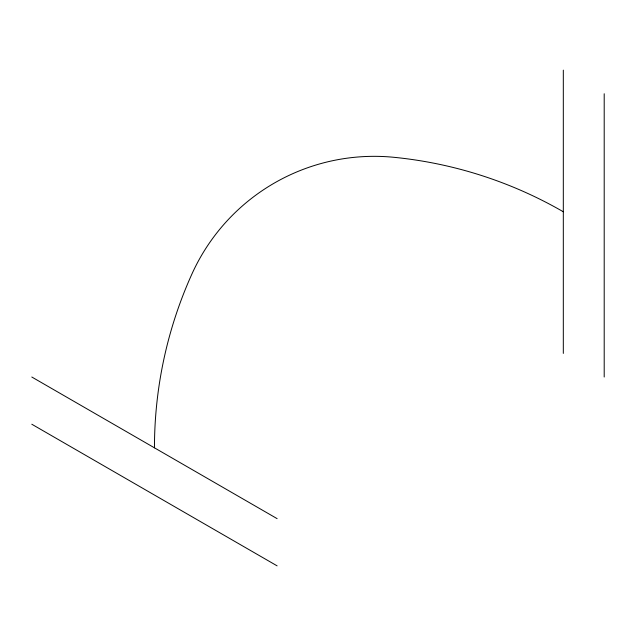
<?xml version="1.0" encoding="UTF-8"?>
<svg xmlns="http://www.w3.org/2000/svg" width="636" height="636" viewBox="0 0 636 636"><rect width="100%" height="100%" fill="white"/><g stroke="black" fill="none" stroke-linecap="round" stroke-linejoin="round"><path stroke-width="0.95" d="M31.8 377.013L277.113 518.642M31.8 424.228L277.113 565.857M604.2 93.746L604.2 377.013M563.313 70.143L563.313 353.409M154.461 447.831A421.883 421.883 0 0 1 191.961 273.933A200.062 200.062 0 0 1 393.962 157.307A421.883 421.883 0 0 1 563.313 211.772"/></g></svg>
